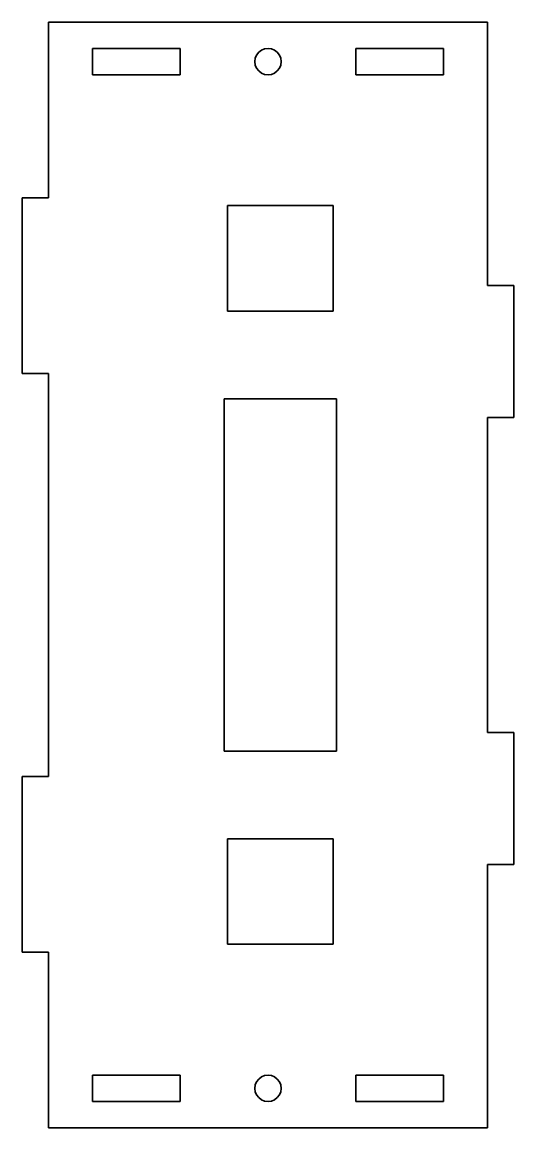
# Model space of a CAD drawing. Header units: inches. Extents: x 422 to 478, y 137 to 263.
import ezdxf

# ---------------------------------------------------------------- set-up
doc = ezdxf.new("R2010")
doc.units = ezdxf.units.IN
doc.header["$MEASUREMENT"] = 0
doc.layers.add('Laag 1', color=7, linetype='Continuous')

# ---------------------------------------------------------------- blocks, each defined once
blk = doc.blocks.new('block 3')
at = {"layer": 'Laag 1', "color": 5, "lineweight": 35, "true_color": 0x0000ff}
for points in [[(424.97, 262.8), (424.97, 242.8)], [(474.97, 262.8), (424.97, 262.8)], [(474.97, 232.8), (474.97, 262.8)], [(429.97, 256.8), (429.97, 259.8)], [(429.97, 259.8), (439.97, 259.8)], [(439.97, 259.8), (439.97, 256.8)], [(448.67, 259.05), (448.91, 259.36)], [(448.91, 259.36), (449.22, 259.6)], [(449.22, 259.6), (449.58, 259.75)], [(449.58, 259.75), (449.97, 259.8)], [(449.97, 259.8), (450.36, 259.75)], [(450.36, 259.75), (450.72, 259.6)], [(450.72, 259.6), (451.03, 259.36)], [(451.03, 259.36), (451.27, 259.05)], [(459.97, 256.8), (459.97, 259.8)], [(459.97, 259.8), (469.97, 259.8)], [(469.97, 259.8), (469.97, 256.8)], [(448.47, 258.3), (448.52, 258.69)], [(448.52, 257.91), (448.47, 258.3)], [(448.52, 258.69), (448.67, 259.05)], [(451.27, 259.05), (451.42, 258.69)], [(451.42, 258.69), (451.47, 258.3)], [(451.47, 258.3), (451.42, 257.91)], [(448.67, 257.55), (448.52, 257.91)], [(448.91, 257.24), (448.67, 257.55)], [(449.22, 257), (448.91, 257.24)], [(449.58, 256.85), (449.22, 257)], [(449.97, 256.8), (449.58, 256.85)], [(450.36, 256.85), (449.97, 256.8)], [(450.72, 257), (450.36, 256.85)], [(451.03, 257.24), (450.72, 257)], [(451.27, 257.55), (451.03, 257.24)], [(451.42, 257.91), (451.27, 257.55)], [(439.97, 256.8), (429.97, 256.8)], [(469.97, 256.8), (459.97, 256.8)], [(424.97, 242.8), (421.97, 242.8)], [(421.97, 242.8), (421.97, 222.8)], [(445.37, 229.9), (445.37, 241.9)], [(445.37, 241.9), (457.37, 241.9)], [(457.37, 241.9), (457.37, 229.9)], [(477.97, 232.8), (474.97, 232.8)], [(477.97, 217.8), (477.97, 232.8)], [(457.37, 229.9), (445.37, 229.9)], [(421.97, 222.8), (424.97, 222.8)], [(424.97, 222.8), (424.97, 176.9)], [(444.97, 219.9), (457.77, 219.9)], [(444.97, 179.8), (444.97, 219.9)], [(457.77, 219.9), (457.77, 179.8)], [(474.97, 181.9), (474.97, 217.8)], [(474.97, 217.8), (477.97, 217.8)], [(477.97, 181.9), (474.97, 181.9)], [(477.97, 166.9), (477.97, 181.9)], [(457.77, 179.8), (444.97, 179.8)], [(424.97, 176.9), (421.97, 176.9)], [(421.97, 176.9), (421.97, 156.9)], [(445.37, 157.8), (445.37, 169.8)], [(445.37, 169.8), (457.37, 169.8)], [(457.37, 169.8), (457.37, 157.8)], [(474.97, 136.9), (474.97, 166.9)], [(474.97, 166.9), (477.97, 166.9)], [(457.37, 157.8), (445.37, 157.8)], [(421.97, 156.9), (424.97, 156.9)], [(424.97, 156.9), (424.97, 136.9)], [(429.97, 139.9), (429.97, 142.9)], [(429.97, 142.9), (439.97, 142.9)], [(439.97, 142.9), (439.97, 139.9)], [(448.67, 142.15), (448.91, 142.46)], [(448.91, 142.46), (449.22, 142.7)], [(449.22, 142.7), (449.58, 142.85)], [(449.58, 142.85), (449.97, 142.9)], [(449.97, 142.9), (450.36, 142.85)], [(450.36, 142.85), (450.72, 142.7)], [(450.72, 142.7), (451.03, 142.46)], [(451.03, 142.46), (451.27, 142.15)], [(459.97, 139.9), (459.97, 142.9)], [(459.97, 142.9), (469.97, 142.9)], [(469.97, 142.9), (469.97, 139.9)], [(448.47, 141.4), (448.52, 141.79)], [(448.52, 141.01), (448.47, 141.4)], [(448.52, 141.79), (448.67, 142.15)], [(448.67, 140.65), (448.52, 141.01)], [(451.27, 142.15), (451.42, 141.79)], [(451.42, 141.01), (451.27, 140.65)], [(451.42, 141.79), (451.47, 141.4)], [(451.47, 141.4), (451.42, 141.01)], [(439.97, 139.9), (429.97, 139.9)], [(448.91, 140.34), (448.67, 140.65)], [(449.22, 140.1), (448.91, 140.34)], [(449.58, 139.95), (449.22, 140.1)], [(449.97, 139.9), (449.58, 139.95)], [(450.36, 139.95), (449.97, 139.9)], [(450.72, 140.1), (450.36, 139.95)], [(451.03, 140.34), (450.72, 140.1)], [(451.27, 140.65), (451.03, 140.34)], [(469.97, 139.9), (459.97, 139.9)], [(424.97, 136.9), (474.97, 136.9)]]:
    blk.add_lwpolyline(points, dxfattribs=at)

msp = doc.modelspace()

# ---------------------------------------------------------------- block references
at = {"layer": 'Laag 1'}
msp.add_blockref('block 3', (0, 0), dxfattribs=at)

doc.saveas('drawing.dxf')
